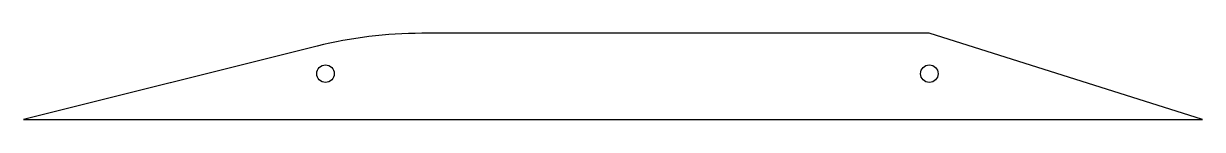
# Model space of a CAD drawing. Extents: x 8 to 418, y 11 to 41.
import ezdxf

# ---------------------------------------------------------------- set-up
doc = ezdxf.new("R2010")
doc.units = 0
doc.layers.get('0').update_dxf_attribs({"linetype": 'CONTINUOUS'})

msp = doc.modelspace()

# ---------------------------------------------------------------- linework, layer by layer
msp.add_line((8.13, 11), (113.13, 10.93))
msp.add_lwpolyline([(418.13, 11), (323.13, 41), (146.59, 41, 0.061321), (110.21, 36.52), (8.13, 11)], format="xyb", close=True)
for centre in [(113.13, 26.93), (323.13, 26.93)]:
    msp.add_circle(centre, 3.05)

doc.saveas('drawing.dxf')
